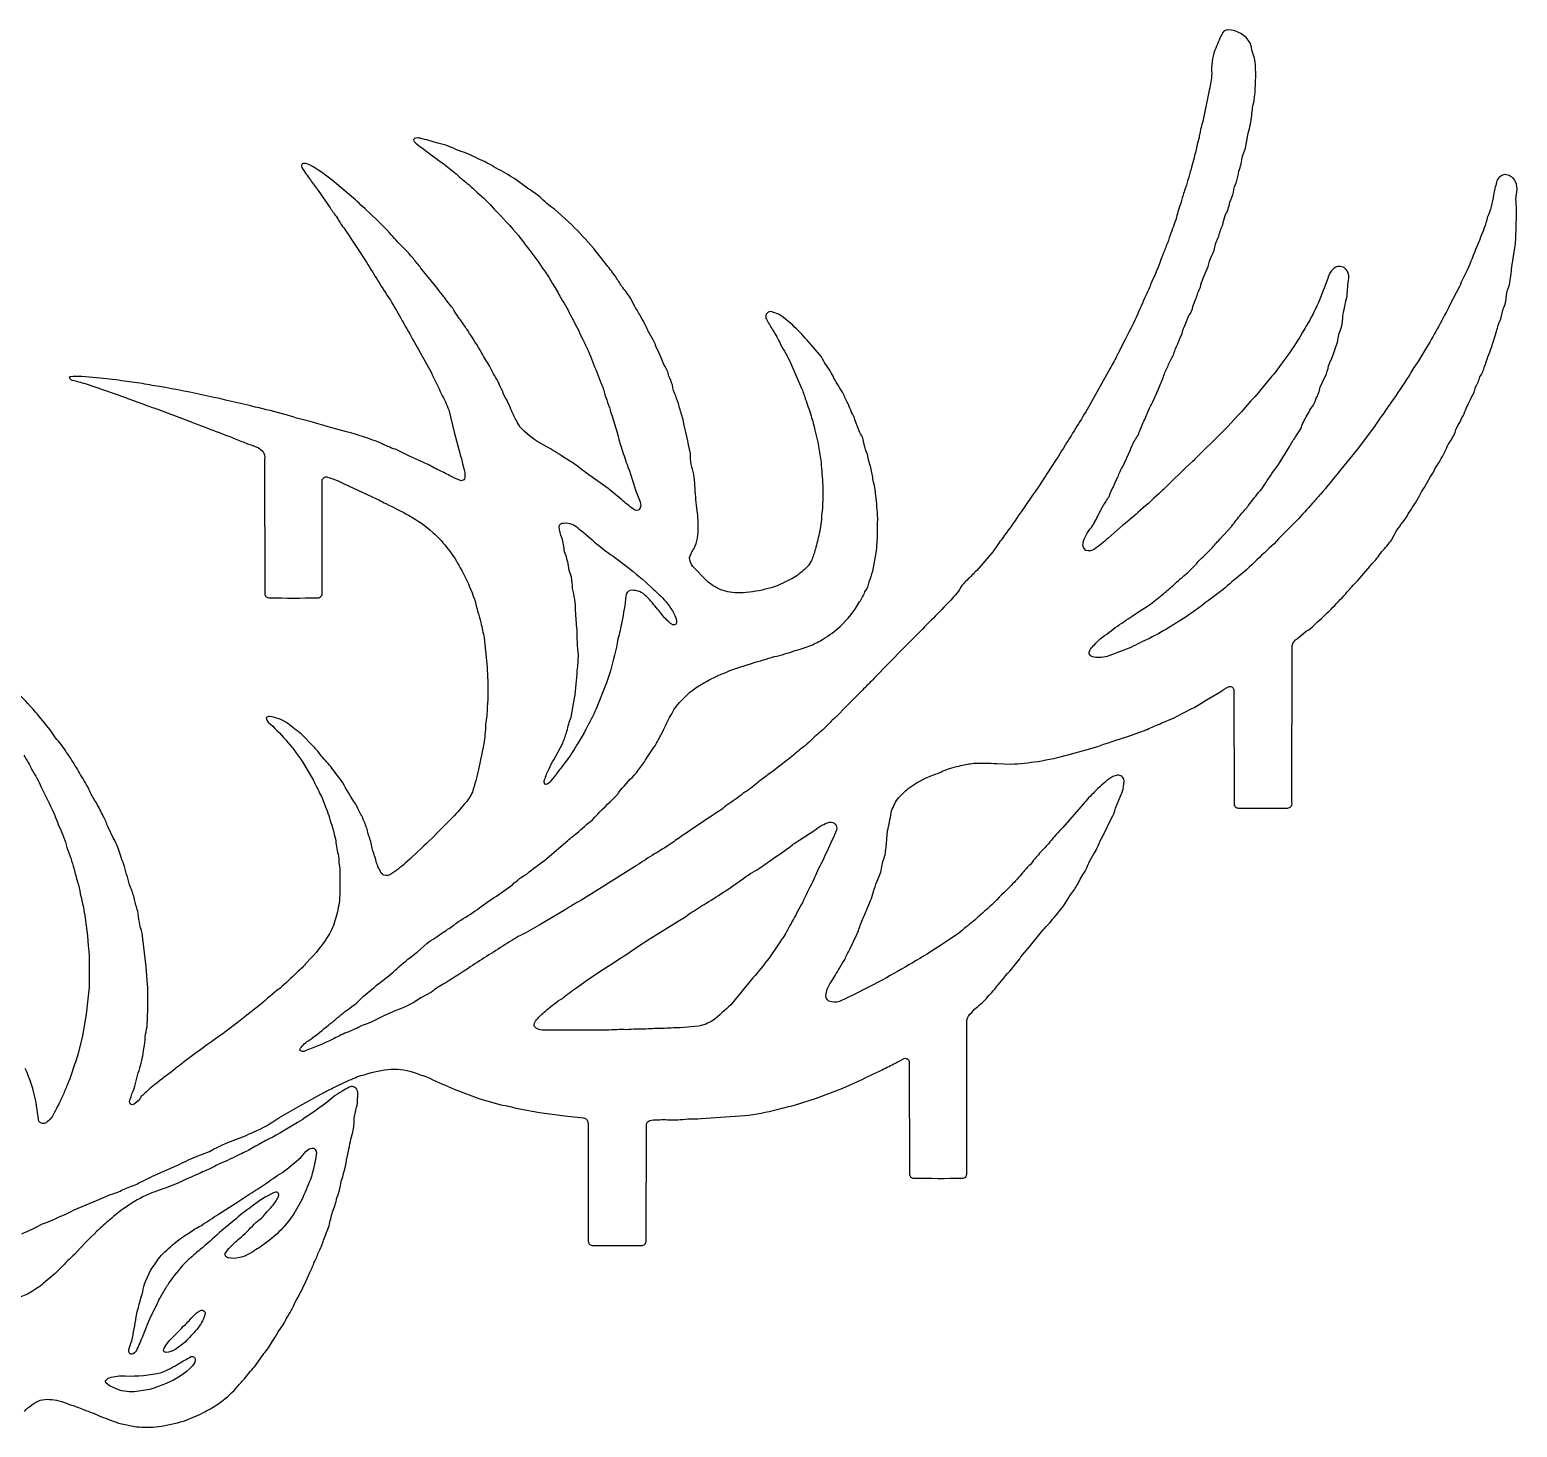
# Model space of a CAD drawing. Header units: millimetres. Extents: x 0 to 1200, y 0 to 744.
# Drawn here: x 686 to 1200, y 261 to 743 of the extents above; entities that cross this region are included whole.
import ezdxf

# ---------------------------------------------------------------- set-up
doc = ezdxf.new("R2010")
doc.units = ezdxf.units.MM
doc.layers.add('REZ', color=7, linetype='CONTINUOUS')

msp = doc.modelspace()

# ---------------------------------------------------------------- linework, layer by layer
at = {"layer": 'REZ'}
for points in [[(683.5413, 327.5951, 0.019612), (690.6365, 330.9917, 0.020485), (701.6302, 335.8432), (708.44, 338.7215), (714.1737, 341.1791, 0.066363), (718.4618, 342.9007, 0.016307), (723.1957, 344.7535, -0.011308), (729.4207, 347.8363), (737.0436, 351.1663, -0.012105), (743.5395, 354.1986), (748.2706, 356.0582, -0.03494), (760.1329, 361.2275, 0.007674), (763.5228, 362.7028, 0.052546), (772.2291, 367.6434), (779.493, 371.8401), (787.8504, 376.4154, -0.012437), (792.006, 378.4568), (796.6164, 380.6078, -0.062344), (802.0376, 382.6126, -0.05671), (811.0088, 384.4983, -0.088484), (819.6634, 383.0919, -0.008514), (824.4221, 381.2989, 0.015857), (832.8802, 377.5705), (841.3108, 374.3792), (848.9017, 372.1793, -0.023217), (854.8522, 370.8488), (862.276, 369.4528), (871.0829, 368.3776), (877.5418, 367.6767, -0.392603), (879.0876, 365.4727), (879.15, 324.9951, 0.424592), (880.7876, 323.5803), (897.5034, 323.5822, 0.470756), (899.1446, 325.2524), (899.2185, 365.2258, -0.373291), (901.0339, 366.8918, -0.021858), (906.486, 367.01, 0.040407), (913.5722, 367.3023, 0.045604), (918.1628, 367.404), (933.2376, 368.4398, 0.036985), (944.3647, 370.5544, 0.002939), (950.7215, 372.1115), (957.988, 374.4909), (967.0621, 377.9396), (972.7713, 380.4565, -0.013087), (980.7207, 384.2055, -0.024569), (985.263, 386.5209, -0.024395), (988.2993, 388.1562, -0.523592), (990.0011, 386.7988), (990.0778, 348.3277, 0.438705), (991.6054, 346.8037, 0.006237), (1008.3125, 346.7993, 0.472854), (1009.8935, 348.5283), (1009.9455, 401.2679, -0.196209), (1011.5934, 404.0255, -0.057597), (1013.6651, 406.127, 0.078489), (1017.598, 409.9903, 0.033488), (1021.1568, 414.1872, 0.006282), (1026.8153, 420.824, 0.059525), (1028.599, 423.2425), (1031.46, 426.5585), (1036.1389, 432.4704, 0.034404), (1040.6101, 437.5417, 0.049531), (1045.7543, 444.6632, 0.026944), (1048.2502, 448.3805, -0.06358), (1050.8133, 452.8202, 0.036887), (1052.005, 455.5774, -0.040366), (1053.773, 458.8225, 0.070364), (1055.2881, 461.6042, -0.029026), (1056.8513, 464.9577), (1058.5004, 468.2756), (1059.9022, 471.1958, 0.092902), (1061.315, 474.6116), (1063.5726, 480.1781, 0.08459), (1064.2314, 484.0455, 0.442779), (1061.8914, 485.9603, 0.141533), (1058.9589, 484.6337, 0.034517), (1054.0254, 480.2455, 0.025558), (1050.0652, 475.9528), (1043.0409, 467.9354, 0.032688), (1038.6291, 462.9353, -0.018536), (1035.0502, 459.012, 0.035165), (1031.8365, 455.0927, 0.030498), (1029.1818, 452.3051, -0.033614), (1025.2035, 447.9532, -0.007839), (1018.6109, 441.3668, -0.012502), (1012.0459, 435.4836, 0.012189), (1007.2039, 431.4769), (1001.1594, 427.3547, -0.016032), (980.8759, 415.3495), (970.804, 410.0837), (965.9828, 407.8379, -0.188083), (962.2948, 407.9625, -0.337146), (961.322, 410.5337, -0.145836), (962.9508, 414.356, -0.004848), (965.9434, 419.368, -0.036688), (967.7557, 422.3683, -0.024298), (969.534, 425.8827), (971.7765, 430.7053, 0.03373), (973.4003, 435.034, -0.015187), (975.2435, 439.2717, -0.031039), (976.6927, 442.6725, 0.072957), (977.618, 445.79, -0.026751), (980.1942, 452.4749), (980.9206, 456.175, 0.079251), (982.0002, 460.9791), (982.4965, 466.7751, 0.036555), (983.7226, 473.0188, -0.078709), (986.027, 477.7877, -0.056867), (989.679, 481.3784, -0.077324), (998.4579, 486.138, 0.044493), (1001.6589, 487.4657, -0.042352), (1007.8917, 489.3221, -0.024311), (1012.3076, 490.1315, -0.01712), (1020.2535, 490.0275), (1025.1265, 489.799, 0.019252), (1034.4714, 490.7738, 0.02328), (1045.2575, 493.1078), (1050.6433, 494.5943), (1055.112, 495.8798, -0.013392), (1065.2163, 499.2564), (1072.1675, 501.7932, -0.01736), (1077.0356, 503.9258), (1081.5126, 505.795, -0.019373), (1088.5065, 509.4364, 0.001971), (1092.9073, 512.0932), (1097.3289, 514.7002, -0.07139), (1100.4947, 516.611, -0.523963), (1102.1312, 515.1686), (1102.1988, 476.1927, 0.439052), (1103.7202, 474.6627, 0.006488), (1120.6747, 474.6624, 0.472158), (1122.2147, 476.4311), (1122.2632, 530.4228, -0.265645), (1124.1198, 533.2134), (1127.1336, 535.7341, 0.095349), (1130.3471, 538.3174, 0.025833), (1140.7914, 548.6615, -0.02965), (1144.2682, 552.5035, 0.01843), (1149.7893, 558.9527, 0.050609), (1153.1204, 563.1184, 0.024719), (1156.6764, 567.2815, -0.060036), (1160.3549, 573.246, 0.075848), (1162.3689, 576.3113, 0.021393), (1166.2571, 582.4527, -0.07294), (1167.9214, 585.2642), (1169.9133, 588.9209, 0.08968), (1171.6185, 591.8696, 0.030185), (1174.9138, 597.5064, 0.02744), (1176.1535, 600.2139, 0.087351), (1178.5346, 604.5283, -0.074488), (1180.1734, 607.8505, -0.052743), (1181.7431, 610.851, -0.049302), (1182.8493, 613.6286, 0.045706), (1184.2008, 616.5697, 0.098199), (1185.6538, 619.9689, 0.046274), (1187.1461, 623.6018, 0.09164), (1188.6985, 627.2099, 0.002486), (1191.1342, 633.7028), (1192.9195, 639.2149, -0.075923), (1194.3744, 643.6135), (1195.1316, 647.0508, 0.126486), (1196.263, 651.5834, -0.052203), (1197.3098, 655.4009, 0.020675), (1198.1673, 661.5473), (1199.3445, 668.8116, 0.016244), (1199.6236, 674.4474, 0.010019), (1199.7722, 681.3753, 0.018936), (1199.5632, 684.9071), (1200.0299, 688.4115, 0.113114), (1199.1153, 691.6742, 0.209579), (1195.7562, 693.4383, 0.302127), (1192.8597, 690.7826, 0.017711), (1191.8733, 686.4401, -0.068128), (1189.6729, 678.5993, -0.042566), (1188.6364, 675.0276, -0.01348), (1186.044, 668.5996, -0.013696), (1182.7288, 660.4704, 0.024716), (1180.1062, 654.805), (1176.8851, 648.6374, -0.016574), (1168.7013, 633.7727), (1165.5446, 628.5786, 0.034708), (1162.5292, 623.8261, -0.011715), (1156.5097, 614.8166, 0.014757), (1153.5575, 610.5381, 0.018346), (1150.6952, 606.4724), (1144.6958, 598.4548), (1138.6482, 591.034, -0.00757), (1132.099, 583.0326, 0.036924), (1129.3628, 579.9149, 0.005295), (1123.7275, 573.7997), (1118.3678, 568.4456, -0.033884), (1111.8437, 562.1104, -0.020916), (1104.6093, 555.3205, 0.020251), (1098.498, 550.1522), (1093.329, 546.3314, -0.02168), (1085.6434, 540.7378), (1080.496, 537.4684, -0.020861), (1072.9942, 533.2424, 0.016609), (1066.5219, 530.153), (1058.9953, 527.1942, -0.118835), (1053.8379, 526.7104, -0.270303), (1052.18, 527.9237, -0.219311), (1052.9622, 529.9572, -0.022392), (1056.0106, 533.12, 0.001398), (1061.9369, 537.5183, -0.007927), (1067.8076, 541.4564), (1073.2967, 545.108), (1077.9108, 548.7859, 0.023493), (1081.1424, 551.5685, -0.02165), (1086.1589, 555.9178, 0.035253), (1089.7314, 559.6604, 0.003145), (1094.3966, 564.2688, -0.016668), (1097.2761, 567.4941), (1101.4597, 572.0126, -0.025103), (1104.6095, 576.0919, 0.018851), (1107.2042, 579.1553, -0.016749), (1111.2895, 584.3456, 0.059363), (1113.1716, 586.9558, -0.030455), (1117.6086, 593.2704), (1121.479, 599.6534, -0.023721), (1123.4529, 602.8368), (1125.2761, 605.5825, -0.041553), (1126.1499, 607.9712, -0.005504), (1128.7648, 612.6395, 0.107613), (1130.4742, 615.9325, 0.078373), (1132.0102, 620.0474), (1133.3644, 622.9874, 0.03512), (1134.7081, 626.4318, -0.121714), (1136.0051, 629.8956), (1137.9279, 635.6007, -0.064962), (1139.3253, 640.7733, 0.06441), (1139.8012, 644.8273, -0.006274), (1141.2309, 651.4869, -0.020029), (1141.8587, 657.7154, 0.213448), (1140.7228, 660.8884, 0.314258), (1137.1107, 661.3776, 0.178933), (1134.556, 657.5674, -0.027258), (1130.7984, 648.1211, -0.040354), (1126.642, 640.3403, -0.034238), (1119.0754, 628.7209, -0.026455), (1115.2803, 623.7912), (1110.057, 617.4526, 0.015929), (1104.7405, 611.4668, -0.017002), (1095.1078, 601.5045), (1091.395, 597.9148, -0.004366), (1087.819, 594.3019, 0.007924), (1079.9808, 586.8347, -0.02281), (1077.0469, 584.0206, -0.021384), (1069.8503, 577.5428, -0.021397), (1063.7671, 572.3067), (1058.7051, 567.8607, -0.014975), (1054.0404, 564.0709, -0.248368), (1051.0107, 563.6509, -0.288868), (1050.0693, 566.0802, -0.120067), (1051.1786, 568.8675, -0.107914), (1052.9699, 571.5221, 0.019118), (1055.4135, 576.0005, -0.038596), (1057.1434, 579.2849, 0.021404), (1059.1371, 582.4601, -0.073281), (1060.5497, 585.6259, -0.047608), (1062.0909, 588.8868, -0.072575), (1063.9639, 592.8487), (1066.2996, 598.1328, -0.006813), (1067.5776, 601.1043, 0.082477), (1069.677, 604.9859, -0.027554), (1071.6305, 609.428, -0.045994), (1074.0526, 614.6763), (1075.9938, 619.1235, 0.018716), (1077.8435, 623.6087, -0.060243), (1079.4434, 627.4471, -0.046116), (1081.1858, 630.9765, -0.040544), (1082.8291, 635.047, -0.038365), (1084.2393, 638.4638, -0.077668), (1085.2831, 641.5324), (1086.6104, 644.7335, 0.141342), (1087.9764, 647.9186), (1089.0301, 650.4829, -0.039649), (1090.5794, 654.5924, -0.061627), (1091.588, 657.6755), (1093.2836, 661.7243, -0.058692), (1094.3727, 665.2742, 0.117508), (1095.7836, 669.4409, -0.024607), (1096.9699, 672.2004, -0.04758), (1098.3215, 676.1417, -0.039257), (1099.11, 679.3159, 0.08697), (1100.7587, 683.8843, 0.041384), (1101.9865, 687.3767, -0.090413), (1103.1092, 690.9127, 0.010797), (1103.9077, 694.5829, 0.036986), (1105.1206, 699.832), (1106.2201, 702.6274), (1107.0798, 707.7727, 0.038678), (1108.3662, 713.9915, -0.057518), (1109.1562, 718.9156, 0.041099), (1109.6412, 729.9671, 0.094368), (1108.5718, 735.7757, 0.016886), (1107.819, 738.9648, 0.241539), (1100.2183, 743.474, 0.336402), (1097.9475, 741.8916, 0.008864), (1095.5851, 736.3692, 0.096895), (1094.4934, 728.3193, -0.046313), (1093.6693, 722.6592), (1091.4728, 711.8161, 0.054879), (1090.1177, 706.1258, 0.038447), (1089.0647, 701.5608, 0.013493), (1087.3507, 695.269, -0.014304), (1085.1402, 687.9325, 0.022805), (1083.9174, 683.9379, 0.032521), (1082.3282, 678.5947, -0.012604), (1080.0918, 672.5193, -0.044621), (1078.7967, 668.8047, 0.006347), (1077.273, 664.9347, -0.025777), (1073.5785, 655.9624, -0.04383), (1071.8115, 651.9431, -0.022333), (1064.5666, 636.4394), (1061.9933, 631.2537, 0.004366), (1059.3591, 626.3433), (1051.9635, 613.1527, -0.006517), (1043.8602, 600.005, -0.01817), (1038.8198, 592.0903), (1034.6548, 585.5635, 0.005919), (1026.7156, 574.0983, -0.002528), (1021.7163, 567.1669, 0.017047), (1018.8392, 563.1073, -0.012666), (1013.3231, 556.7545, -0.005808), (1009.9859, 553.3662, 0.101013), (1007.0409, 549.5853, -0.030495), (1002.66, 544.763, -0.020405), (996.8614, 538.8569, -0.019719), (990.5753, 532.449), (980.4837, 522.1403, 0.010328), (976.9793, 518.4686, 0.024959), (973.8808, 515.3784), (968.5775, 510.1222), (964.586, 505.9698, 0.04641), (961.6428, 503.1082, -0.025096), (957.2558, 499.2252, -0.045718), (952.117, 494.7276, -0.022897), (947.8233, 491.2082, -0.016806), (940.9916, 485.9682, 0.012391), (937.5761, 483.3472, -0.043676), (932.5885, 479.692, -0.025933), (927.0046, 475.6653, -0.05226), (922.3744, 472.3549, -0.001925), (912.4089, 465.6246, 0.003763), (908.1448, 462.6376, -0.011608), (901.2064, 458.2588, 0.007578), (895.0874, 454.3166), (883.9982, 447.2807), (876.6218, 442.7519, 0.028349), (871.2239, 439.4836), (862.1686, 434.1783), (857.301, 431.441, 0.026822), (851.2209, 428.0084, 0.001034), (838.3813, 419.7651, -0.007703), (829.6872, 414.1916, 0.048173), (824.9762, 411.0762), (821.307, 409.0676, -0.06596), (813.9105, 405.191, 0.02323), (806.7244, 402.0139, -0.042328), (801.0149, 399.4978, -0.0265), (795.7444, 397.1294, 0.023231), (790.7381, 394.7268, -0.023029), (781.3832, 390.7531, -0.246528), (779.6249, 390.8351, -0.327235), (779.9818, 391.9809, -0.099011), (783.1872, 394.7564, 0.026495), (789.4907, 399.8035, 0.044859), (792.4176, 402.17, -0.014389), (797.621, 406.1817, 0.053812), (801.5344, 409.641), (804.6497, 412.2011, -0.035773), (808.2173, 415.0486, 0.017134), (813.7656, 419.8279, -0.016769), (820.0823, 424.8873), (823.4002, 427.8716, -0.049909), (826.2954, 429.79, -0.007802), (830.5634, 432.7676, 0.040738), (834.3422, 435.4422, 0.012286), (840.8471, 439.6587, -0.019642), (847.4404, 444.2669), (853.0405, 448.2545, -0.059974), (857.9966, 451.9856, -0.014891), (864.1608, 456.6465), (872.1125, 463.4012, -0.046079), (875.2105, 465.9505, -0.019335), (880.595, 470.6127, -0.0257), (887.6894, 477.6864, 0.064281), (890.1441, 480.6703, -0.014745), (895.8308, 486.8668, -0.007087), (898.5341, 490.6442, -0.025272), (902.2105, 496.1013, 0.005982), (904.4195, 500.1876, -0.005536), (907.2604, 505.9777, 0.045779), (908.714, 508.5461, -0.106766), (918.1311, 517.3468, -0.035329), (923.0621, 519.9311, -0.032667), (931.2004, 523.2244), (935.8327, 524.7186, 0.003362), (943.4121, 526.9464, 0.034668), (950.5459, 529.0424, 0.034502), (956.0584, 530.8265, 0.044919), (960.3708, 533.0933, 0.050939), (966.1086, 537.3522, 0.080386), (972.8776, 545.8592, 0.040125), (974.7192, 549.3475, 0.128035), (976.1639, 552.7501, 0.030262), (977.3981, 556.4899), (978.5488, 562.765, 0.03958), (979.0297, 569.5675, -0.023711), (979.1601, 574.7227, 0.013999), (978.4509, 582.6682, 0.059694), (977.5402, 587.7924, 0.032078), (976.7689, 592.2241, -0.026656), (975.5804, 596.733, -0.077966), (974.4708, 600.2744, 0.109294), (972.9445, 604.3934), (971.2609, 608.6973, 0.110161), (970.0238, 611.4356, 0.014033), (969.0277, 614.0238, -0.036467), (967.3404, 617.5759, 0.003758), (963.9771, 623.1845, 0.039817), (962.7581, 625.6093, -0.033569), (959.6724, 630.4734, 0.011616), (954.0769, 637.0028, 0.033712), (949.1418, 641.9884), (945.9565, 644.5588, 0.086797), (942.156, 646.1156, 0.591239), (940.7137, 643.4747, 0.02742), (942.8253, 639.8527, -0.038426), (945.6034, 634.7518, -0.017172), (949.0336, 628.4208), (952.7379, 619.9526, -0.021488), (954.1044, 616.0175, -0.019397), (956.1013, 610.093, -0.027178), (957.4297, 605.1418, -0.032609), (959.5448, 594.0149, -0.006388), (960.1448, 586.0114, -0.038273), (959.7622, 575.9183, -0.051244), (958.916, 569.5172, -0.009812), (957.6012, 564.0603, -0.020705), (956.2793, 560.1067, -0.10727), (952.7934, 556.1629, -0.07732), (948.2454, 553.2576, -0.067668), (940.2597, 550.1997, -0.052196), (931.5209, 548.965, -0.089421), (924.9714, 550.0557, -0.103088), (919.9386, 553.2968), (915.3015, 558.0856, -0.144714), (914.1653, 561.2281, -0.094856), (915.6771, 564.2876, 0.128463), (917.0676, 571.7137, 0.06711), (916.5942, 578.2693, -0.003116), (915.9682, 586.0119, 0.039453), (915.6446, 589.8789, -0.080278), (914.4275, 597.1267, 0.007668), (911.8736, 608.822, 0.006094), (910.533, 613.518, 0.019114), (909.353, 617.0303, -0.087193), (908.1926, 620.8007, 0.028089), (907.0231, 623.8172, 0.098313), (905.4117, 627.6508, 0.010653), (902.4966, 634.1952, 0.055637), (901.1168, 637.1246, -0.030441), (898.9889, 641.2445, 0.033074), (897.3455, 644.3146, 0.003562), (895.2125, 647.9323), (893.7488, 650.7901, 0.025961), (890.6462, 654.9279, 0.003189), (888.6673, 658.1092, 0.023612), (885.5123, 662.2174), (880.9444, 668.0042, 0.021141), (873.4584, 676.0821), (867.4572, 681.5406, -0.061445), (862.4543, 685.7619, 0.023575), (858.5722, 688.4639), (853.7558, 691.9287, 0.029338), (847.3128, 695.6925, 0.042902), (841.1252, 698.8653, 0.051078), (834.3122, 701.7357, 0.058219), (827.138, 704.338, 0.022192), (821.0652, 705.9764, 0.145334), (819.0759, 705.9209, 0.456569), (819.0305, 704.8342, 0.056807), (821.5557, 702.7634, 0.013418), (827.687, 698.2472, -0.017532), (836.8482, 690.7828, -0.034371), (840.6903, 687.3805, -0.041573), (846.657, 681.5339, -0.016343), (855.1221, 672.2871, 0.005528), (858.6003, 667.7263, -0.023577), (863.9831, 660.2035, -0.047116), (866.6109, 656.0407, -0.054904), (869.3022, 651.404, -0.02874), (873.0155, 644.9401, -0.020101), (877.2269, 636.432, -0.040684), (880.6279, 628.8385, -0.008175), (883.4731, 621.5149, -0.062009), (884.9117, 617.3596, -0.015318), (887.2576, 610.3293), (889.1753, 604.3719, 0.037919), (890.5095, 599.4232, 0.008821), (892.5446, 593.2644, -0.016747), (895.516, 584.4927), (897.0515, 580.3787, -0.24221), (896.8519, 577.8167, -0.373044), (894.8872, 577.8191, -0.035846), (890.6364, 581.2209), (885.9683, 584.9837), (878.486, 590.3234, 0.014123), (873.7729, 593.9001, -0.008301), (869.8041, 596.3926, 0.013555), (863.8046, 600.0197, -0.079785), (856.2163, 605.6302, -0.113681), (854.3442, 608.4962, -0.049344), (852.4606, 612.4671, 0.018717), (851.004, 615.6147, -0.068711), (849.5034, 618.7441, -0.032496), (848.0381, 621.8881, -0.029801), (845.0593, 627.4059, -0.016142), (842.3748, 631.7953, 0.014439), (837.5461, 639.5476, 0.006132), (835.4156, 642.6661, -0.02126), (832.3574, 647.2607, -0.023768), (829.19, 651.3599, -0.016994), (827.0803, 654.1502), (821.3746, 661.1455, -0.005591), (818.728, 664.4308, 0.03353), (815.1606, 668.2931, -0.015162), (810.5336, 673.3135, 0.01794), (802.5772, 681.1549, 0.008863), (797.3878, 685.8599), (790.6898, 691.4662, 0.047191), (783.0922, 696.6685, 0.13815), (780.7449, 697.3273, 0.515485), (780.2698, 695.9359, 0.04196), (783.1836, 691.6512, 0.043251), (785.8498, 688.0044), (789.9958, 681.9698, 0.023098), (792.3415, 678.6904, 0.057597), (794.9352, 674.7634), (802.5643, 663.1698, 0.00974), (810.7948, 650.0749, -0.004984), (818.9886, 635.7144), (824.9521, 624.9313, -0.003986), (828.4854, 617.6427, -0.02066), (830.9637, 612.1676), (832.8544, 604.4486), (834.7569, 597.2347, -0.036142), (836.0053, 592.2504, -0.11068), (836.5622, 588.9003, -0.527632), (834.6829, 587.857, -0.029173), (831.3466, 589.4351, 0.015324), (827.2068, 591.5147, 0.004371), (822.6642, 593.8294, -0.003708), (817.5951, 596.0803), (812.618, 598.5535, -0.056934), (807.3061, 600.822, 0.025923), (795.626, 604.6202), (789.3466, 606.364, 0.008008), (783.0937, 608.1718), (778.9999, 609.1554, 0.03114), (774.3285, 610.5553, 0.014478), (764.1455, 613.1382, 0.008228), (747.7241, 616.96, 0.011599), (731.0771, 620.2374, -0.005288), (724.3006, 621.3847, -0.021027), (716.9768, 622.4183), (710.5201, 623.1305), (704.2558, 623.7034, 0.031115), (700.1696, 623.6002), (699.8809, 623.3535, 0.272832), (700.9249, 622.495, 0.007125), (705.416, 621.2783), (715.0489, 617.9712, -0.007006), (726.3298, 613.8131, 0.018747), (730.7121, 612.3186), (741.9336, 608.0172, -0.007572), (750.5728, 604.726, -0.011229), (759.4106, 601.3105, 0.027317), (763.5265, 599.7768, -0.121277), (766.6897, 597.9088, -0.178602), (767.3745, 594.9526), (767.4143, 548.7126, 0.433293), (768.9936, 547.2398, 0.006278), (785.7005, 547.2482, 0.471603), (787.2273, 549.0296), (787.2741, 587.5164, -0.549956), (789.1039, 588.9909, -0.045817), (794.8347, 586.5923), (804.2955, 582.266, -0.012445), (809.2787, 579.8076, -0.007552), (817.1107, 575.775, -0.062842), (825.5342, 569.752, -0.053382), (830.7939, 564.0334, -0.046201), (834.4208, 558.534, -0.031342), (838.163, 551.0818, -0.050962), (841.0128, 542.2598, -0.046397), (842.066, 538.695, 0.01037), (843.2183, 533.4209), (844.0656, 524.5195, -0.026125), (844.3697, 519.8943, -0.031151), (844.2747, 509.5254, -0.026924), (843.7065, 503.5092, -0.031818), (843.0289, 496.7881), (841.2875, 488.007, -0.021124), (839.1272, 480.1497, -0.097914), (836.3482, 476.0494, -0.035343), (831.7191, 470.8326, -0.014604), (816.5507, 456.1444, -0.045233), (811.2727, 452.0234, -0.225412), (808.4707, 451.4204, -0.166339), (807.1522, 453.156, -0.09427), (805.654, 457.2865, -0.022849), (804.5038, 460.811, 0.068946), (803.2257, 465.2829, 0.053409), (802.0603, 469.3013, 0.03614), (800.2759, 473.0633, 0.029284), (798.8151, 475.9591, -0.011607), (794.2415, 483.5669, 0.012469), (790.6128, 488.4503, 0.019654), (786.9727, 492.5861, 0.053205), (784.3181, 495.7908), (780.0496, 500.1584, 0.012637), (775.3498, 503.8985, 0.129953), (769.0817, 506.224, 0.329488), (767.9125, 505.7756, 0.22717), (768.5931, 504.3678, -0.022913), (774.6634, 498.2224, -0.030801), (780.4343, 490.6103), (784.1626, 484.4027, 0.021391), (786.7153, 479.2085, -0.020304), (788.6434, 474.5058, -0.024757), (790.7527, 467.8776, -0.031211), (791.9202, 463.3599, 0.022307), (792.8738, 458.0035, 0.020876), (793.3204, 453.4373, -0.009646), (793.2643, 443.4745, -0.041312), (792.0983, 437.2058, -0.066622), (789.7486, 431.1774, -0.054732), (781.9249, 421.2797, -0.040558), (778.492, 417.8627, -0.03047), (772.563, 412.3745, 0.018863), (765.9854, 406.7873), (760.1217, 402.2405, -0.020507), (750.386, 394.9556, 0.003871), (739.275, 386.7652, 0.012088), (735.8882, 384.0748, 0.011668), (729.4242, 379.1544, 0.015969), (724.7338, 374.9669, -0.098786), (722.3276, 372.3862, -0.365339), (720.8872, 372.4493, -0.217879), (720.9057, 374.0664, -0.03179), (722.3052, 377.7359, -0.009288), (724.2481, 384.9331, 0.045153), (725.6415, 391.6077, 0.058333), (726.1494, 395.6484, -0.03042), (726.7925, 399.133), (727.0507, 405.2776, 0.011842), (726.9512, 413.7384), (726.5021, 419.8039), (725.0793, 431.4676, -0.053215), (723.5487, 439.0857, -0.024163), (722.4132, 443.1165, 0.058972), (721.0248, 447.2926, -0.019827), (719.0129, 454.4612, -0.030306), (717.0158, 460.1356, 0.035615), (714.7834, 464.9624, -0.008488), (713.1895, 468.3031, 0.043735), (711.5938, 471.8932, 0.023179), (709.2574, 476.4268, -0.0492), (706.9987, 480.4925, 0.037447), (703.7821, 486.1619, 0.025426), (700.7854, 491.0715, 0.041353), (698.9542, 493.7993, 0.057634), (695.0982, 498.9538), (693.2712, 501.618, 0.009195), (688.2412, 507.8006, 0.02121), (681.0561, 515.4038, 0.013223)], [(684.152, 492.9024, -0.042874), (686.9771, 487.8211, -0.047963), (690.1442, 481.8811, -0.014369), (693.8183, 474.4007, -0.022637), (696.3959, 468.2166, -0.059798), (699.036, 461.0581, -0.029423), (701.5234, 453.5863, 0.006898), (702.7474, 449.0921, -0.028073), (703.6636, 444.9704, -0.039499), (705.4698, 435.7161, -0.025311), (706.79, 421.7593, -0.008443), (706.715, 412.7883), (705.7215, 403.4474), (704.4333, 395.979), (702.9427, 389.8447, -0.019813), (700.9447, 383.9207, -0.029992), (698.9847, 378.481, -0.017351), (697.2888, 374.6823, -0.023168), (694.3157, 368.662, -0.178267), (691.3794, 365.7103, -0.482046), (689.2017, 367.2884, 0.023582), (688.3372, 373.4314, 0.053161), (684.7077, 384.6812, -0.036457)], [(684.4142, 266.241, -0.115242), (689.8763, 270.1397, -0.124904), (696.2861, 269.8906, -0.055887), (700.0125, 268.624, -0.044521), (704.7873, 266.8699, -0.021748), (711.026, 264.4241, 0.005958), (716.8647, 262.2199), (723.0956, 260.9627, 0.051092), (730.6876, 261.0022, 0.032318), (739.3972, 262.9161, 0.035029), (745.9798, 265.7393, 0.037716), (751.2143, 268.7983, 0.066001), (757.4899, 274.2859, -0.028942), (760.3431, 277.3829, -0.041272), (763.9046, 281.6393, 0.011556), (767.0823, 286.2095, 0.058364), (770.0415, 290.4849, 0.055615), (771.8817, 293.4736, 0.051724), (774.8521, 298.2448, 0.052445), (777.9929, 304.1956, 0.033206), (781.3246, 310.5675), (782.84, 313.9408, 0.045421), (784.4791, 317.763, 0.052294), (786.0588, 321.3597, 0.062298), (787.7179, 325.4237), (789.6099, 330.3914, -0.003592), (790.8108, 335.1453, 0.048361), (792.3037, 340.0283, 0.060299), (793.3605, 343.0914, -0.072142), (794.5419, 347.8534, 0.005304), (796.3619, 356.1018, -0.033151), (797.8115, 362.7531, 0.066181), (798.2946, 367.5543, -0.039918), (799.3104, 371.8847, 0.020494), (799.5743, 376.229, 0.418374), (797.225, 378.47, 0.08002), (794.7711, 377.2145, 0.061291), (788.9792, 373.0861, -0.030357), (777.2571, 365.1635, -0.029424), (767.7332, 359.7822, -0.016606), (763.6603, 357.5409, -0.043379), (758.7134, 354.9951, -0.026245), (752.0049, 351.8722, -0.03179), (746.5822, 349.2673, -0.018198), (741.296, 346.9369, -0.036713), (730.6051, 342.5618, 0.005134), (726.3125, 340.851, 0.035856), (718.693, 336.3052, 0.017635), (713.9965, 332.5509, 0.02721), (709.4486, 328.452, 0.020996), (701.7681, 320.5737, 0.024496), (696.9794, 315.7925, -0.024164), (691.5902, 310.9923, -0.050828), (686.5619, 307.4353, -0.069749), (681.9118, 305.3801, -0.124758)]]:
    msp.add_lwpolyline(points, format="xyb", dxfattribs=at)
for points in [[(864.2006, 482.9124, -0.29761), (864.0786, 484.371, -0.063283), (865.6698, 488.2082, -0.063746), (867.2655, 491.2985), (870.3175, 497.0366, 0.007304), (871.7996, 501.1742, -0.033589), (873.2076, 506.0928), (874.4455, 512.5823, 0.020403), (875.3618, 522.2061, 0.021047), (875.7442, 527.5257, -0.028291), (875.3127, 536.1979, -0.014456), (874.7765, 542.728, 0.065861), (873.6835, 550.528, 0.043008), (873.3167, 554.3774, -0.042643), (872.2689, 558.4448, 0.051259), (870.9784, 563.162, 0.009221), (870.0778, 568.0407, -0.070338), (869.0597, 571.7834, -0.391079), (870.7472, 573.0981, -0.216742), (875.704, 571.2932, -0.016292), (882.0005, 565.9668, 0.022455), (887.7091, 561.6361), (892.4698, 558.0357, -0.028434), (900.9014, 550.8988, -0.013974), (904.0546, 547.9213, -0.092639), (908.6673, 541.8802, -0.160048), (909.6349, 538.6465, -0.570751), (908.0515, 538.1256, -0.096758), (904.8218, 541.2938, -0.004286), (901.2926, 545.5183, 0.021173), (898.4874, 548.449, 0.190131), (893.672, 549.8409, 0.326153), (892.1629, 547.8693, -0.024533), (890.7415, 538.9553, -0.012578), (889.4158, 533.0023, -0.024654), (886.7807, 522.0899), (885.4781, 517.8778), (881.8477, 508.8782, -0.020543), (878.3158, 501.8384, -0.03244), (875.609, 497.2077, -0.0319), (871.8269, 491.2718, -0.007364), (865.9504, 483.7088, -0.183991), (864.5008, 482.8193)], [(860.463, 399.5151, -0.191074), (861.2647, 401.5056, -0.052182), (864.8939, 404.9155, -0.051937), (870.2146, 408.9191, -0.019342), (875.1076, 412.595), (879.3607, 415.6153), (884.4647, 418.997, 0.003999), (896.6582, 427.0072), (900.1888, 429.3557), (910.247, 435.5991, 0.038966), (914.3642, 438.3431, 0.010909), (919.9221, 441.8371, 0.009308), (926.6606, 446.1049, 0.013488), (930.5625, 448.7649, -0.030847), (936.8264, 452.9704, 0.028603), (941.6966, 456.3128, 0.00897), (948.8563, 461.2868, -0.046872), (952.2847, 463.6927), (957.3956, 467.0576, -0.112545), (962.5244, 469.739, -0.580591), (964.8591, 467.1038, -0.067193), (963.4157, 463.7065, -0.011774), (959.5126, 455.3159, 0.023388), (956.6089, 449.0131, 0.017124), (953.1209, 441.9516, 0.0423), (950.8512, 437.6378, 0.022357), (947.6659, 431.952, -0.027947), (944.8318, 427.6219), (941.5524, 422.7256, -0.006067), (936.0471, 415.9994), (928.3858, 406.6636, -0.027892), (922.1253, 401.2558, -0.089727), (917.1854, 399.2898), (910.9295, 398.6887, 0.027247), (904.7592, 398.4851, 0.030315), (899.0855, 398.2908, 0.027864), (892.4128, 398.0921, 0.026957), (885.4892, 397.8951, -0.002623), (863.2467, 397.9479, -0.198277), (860.6232, 399.15)], [(771.9488, 341.8098, 0.262809), (770.4594, 341.6876, 0.080851), (763.1104, 337.0902, 0.051448), (757.6174, 332.8357), (752.6322, 328.7427, -0.007395), (746.0312, 322.906, 0.016204), (742.537, 319.9459, 0.01097), (739.6903, 317.3936, 0.034629), (734.3314, 310.6799, 0.010731), (732.1129, 307.0956, 0.047601), (730.0231, 302.9575, 0.035668), (726.9588, 296.4711), (725.3011, 292.4043, -0.013581), (723.0664, 287.327, -0.244509), (721.454, 285.9772, -0.47965), (720.4756, 287.494, -0.018272), (721.4687, 290.5685, 0.018289), (722.999, 298.9412, -0.024056), (725.3027, 307.4939, -0.086887), (726.2503, 311.1043), (727.9374, 314.9088, -0.012457), (731.7084, 320.2318, -0.011391), (736.6922, 324.7105, -0.04759), (741.1687, 327.7944, -0.051793), (745.5499, 330.5053, -0.01588), (751.4743, 334.3222), (757.8015, 338.3748), (762.3097, 341.383, 0.010321), (768.036, 345.0743, -0.020969), (774.2811, 349.3252, 0.016474), (779.8487, 353.9547, -0.066072), (782.3102, 356.5666, -0.253228), (784.3751, 357.1191, -0.329098), (785.196, 354.9853, -0.047414), (783.1573, 346.3266, -0.013302), (780.1768, 339.3051), (777.4118, 334.446, -0.032425), (773.5778, 329.5306, -0.041868), (768.1657, 324.7329, -0.034832), (764.2644, 322.0716, -0.11139), (758.6313, 319.3632, -0.109839), (754.8805, 319.2701, -0.421821), (753.7591, 320.7563, -0.072167), (755.5152, 322.9685, -0.046241), (759.3582, 326.5322, 0.020856), (764.3525, 331.5422, 0.093679), (768.0756, 335.1268, 0.026485), (769.9882, 337.1245, 0.050185), (772.0852, 340.2426, 0.261578)], [(732.5919, 286.921, -0.32434), (732.8752, 288.3969, -0.038295), (734.637, 290.8685, 0.022449), (739.1465, 295.5227, 0.045274), (742.4133, 298.8923, -0.111678), (745.1599, 301.0549, -0.68185), (746.75, 299.6071, -0.097058), (743.8929, 294.5338, -0.01929), (739.8817, 290.2133), (736.6522, 287.7111, -0.119246), (733.2225, 286.5939, -0.211689)], [(712.394, 276.6734, -0.237899), (713.7416, 277.8658, -0.094609), (719.2383, 278.4928, 0.065118), (731.7438, 279.7265, 0.057954), (737.7374, 282.7819, -0.014021), (741.791, 285.0563, -0.520229), (743.394, 284.3852, -0.186093), (742.3842, 281.9242, -0.110546), (733.4121, 275.9207, -0.022587), (728.4388, 274.0279, -0.020603), (722.355, 273.0034, -0.125576), (715.6249, 274.2444, -0.122699), (712.5475, 276.1568)]]:
    msp.add_lwpolyline(points, format="xyb", close=True, dxfattribs=at)

doc.saveas('drawing.dxf')
